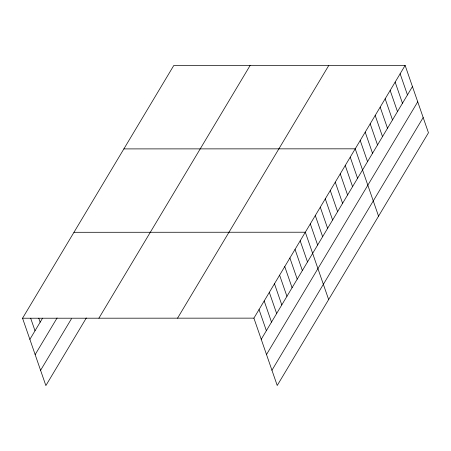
<?xml version="1.0" encoding="UTF-8"?>
<svg xmlns="http://www.w3.org/2000/svg" width="451" height="451" viewBox="0 0 451 451"><rect width="100%" height="100%" fill="white"/><g stroke="black" fill="none" stroke-linecap="round" stroke-linejoin="round"><path stroke-width="0.68" d="M86.321 317.983L45.872 385.577L22.55 318.226L173.776 65.508L405.128 65.423L428.45 132.774L277.224 385.492L253.902 318.141L405.128 65.423M29.873 339.372L42.557 318.18M35.155 354.621L57.091 317.961M40.59 370.327L71.444 318.772M98.899 318.197L250.119 65.48M177.559 318.169L328.779 65.451M261.225 339.293L412.451 86.575M266.507 354.537L417.733 101.819M271.947 370.248L423.173 117.531M123.873 148.903L355.225 148.824L378.547 216.17M73.964 232.299L305.321 232.22L328.644 299.571M22.55 318.226L253.902 318.141M400.138 73.767L407.462 94.913M395.149 82.105L402.472 103.251M390.154 90.442L397.478 111.594M385.165 98.786L392.488 119.932M380.176 107.124L387.499 128.27M375.187 115.462L382.51 136.614M370.198 123.805L377.521 144.951M365.203 132.143L372.526 153.289M360.214 140.481L367.537 161.633M350.235 157.162L357.558 178.308M345.24 165.5L352.569 186.652M340.251 173.844L347.574 194.99M335.262 182.181L342.585 203.328M330.273 190.519L337.596 211.671M325.284 198.863L332.607 220.009M320.289 207.201L327.612 228.347M315.3 215.539L322.623 236.69M310.311 223.882L317.634 245.028M300.18 240.811L307.503 261.963M295.039 249.403L302.362 270.555M289.897 257.995L297.22 279.146M284.756 266.592L292.079 287.738M279.614 275.183L286.937 296.33M274.467 283.775L281.796 304.921M269.326 292.366L276.649 313.513M264.185 300.958L271.508 322.11M259.043 309.549L266.366 330.701M38.786 318.226L40.156 322.189M30.668 318.226L35.015 330.78"/></g></svg>
